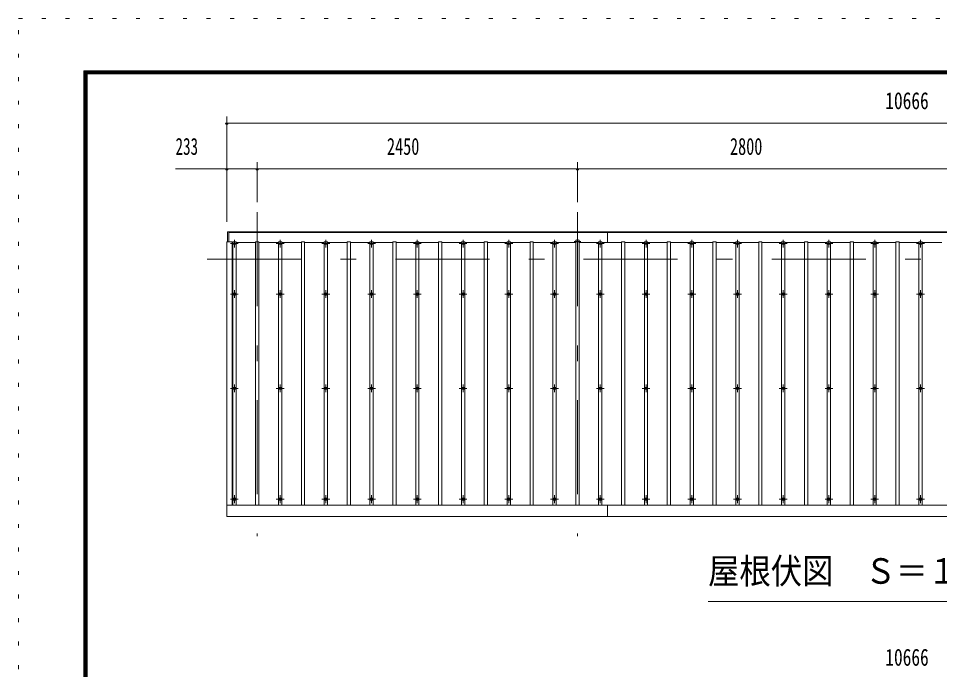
# Model space of a CAD drawing. Units: millimetres, scale not verified, with parts at other scales. Extents: x -25340 to 25344, y -10500 to 10500.
# Drawn here: x -4356 to 2693, y 5516 to 10500 of the extents above; entities that cross this region are included whole.
import ezdxf
from ezdxf.enums import TextEntityAlignment as Align

# ---------------------------------------------------------------- set-up
doc = ezdxf.new("R2010")
doc.units = ezdxf.units.MM
doc.header["$LTSCALE"] = 60
doc.linetypes.add('USER3', pattern=[24, 12, -5, 2, -5])
doc.linetypes.add('USER4', pattern=[3, 0.5, -2.5])
for name, color, linetype, lineweight in [('0-2_1-05BOLD', 7, 'Continuous', 18), ('0-3_1-25CENTER', 3, 'USER3', 18), ('0-4_1-45THIN', 4, 'Continuous', 18), ('0-5_1-55DIM', 3, 'Continuous', 18), ('0-C_F-F', 5, 'Continuous', 18), ('0-D_F-E_J_ADD', 5, 'USER4', 18)]:
    doc.layers.add(name, color=color, linetype=linetype, lineweight=lineweight)
doc.styles.add('ＭＳ ゴシック', font='')
doc.styles.get('ＭＳ ゴシック').set_extended_font_data('MS Gothic')

msp = doc.modelspace()

# ---------------------------------------------------------------- linework, layer by layer
at = {"layer": '0-2_1-05BOLD'}
for p, q in [((-2746.38, 8790.67), (-2746.38, 8867.67)), ((-2746.38, 8862.67), (7889.62, 8862.67)), ((151.62, 8867.67), (151.62, 8784.63)), ((-2761.37, 6687.67), (-2761.37, 8790.67)), ((-2761.37, 6773.43), (7904.62, 6773.43)), ((151.63, 6773.43), (151.63, 6687.67))]:
    msp.add_line(p, q, dxfattribs=at)
for points in [[(-2756.37, 8790.67), (-2756.37, 8867.67), (7899.62, 8867.67)], [(-2721.38, 6773.43), (-2721.38, 8790.67), (-2761.37, 8790.67)], [(-2761.37, 6687.67), (7904.62, 6687.67), (7904.62, 8790.67)]]:
    msp.add_lwpolyline(points, dxfattribs=at)
for centre in [(-2703.38, 8390.17), (-2353.38, 8390.17), (-2003.38, 8390.17), (-1653.38, 8390.17), (-1303.38, 8390.17), (-953.38, 8390.17), (-603.38, 8390.17), (-253.38, 8390.17), (96.62, 8390.17), (446.62, 8390.17), (796.62, 8390.17), (1146.62, 8390.17), (1496.62, 8390.17), (1846.62, 8390.17), (2196.62, 8390.17), (2546.62, 8390.17), (-2703.38, 7668.51), (-2353.38, 7668.51), (-2003.38, 7668.51), (-1653.38, 7668.51), (-1303.38, 7668.51), (-953.38, 7668.51), (-603.38, 7668.51), (-253.38, 7668.51), (96.62, 7668.51), (446.62, 7668.51), (796.62, 7668.51), (1146.62, 7668.51), (1496.62, 7668.51), (1846.62, 7668.51), (2196.62, 7668.51), (2546.62, 7668.51), (-2703.38, 6820.85), (-2353.38, 6820.85), (-2003.38, 6820.85), (-1653.38, 6820.85), (-1303.38, 6820.85), (-953.38, 6820.85), (-603.38, 6820.85), (-253.38, 6820.85), (96.62, 6820.85), (446.62, 6820.85), (796.62, 6820.85), (1146.62, 6820.85), (1496.62, 6820.85), (1846.62, 6820.85), (2196.62, 6820.85), (2546.62, 6820.85)]:
    msp.add_circle(centre, 10, dxfattribs=at)
for centre, radius, start, end in [((-2703.38, 8765.7), 14.5, 46.39838, 133.60162), ((-2703.38, 8786.71), 14.5, 226.3961, 313.6039), ((-2353.38, 8765.7), 14.5, 46.39838, 133.60162), ((-2353.38, 8786.71), 14.5, 226.3961, 313.6039), ((-2003.38, 8765.7), 14.5, 46.39838, 133.60162), ((-2003.38, 8786.71), 14.5, 226.3961, 313.6039), ((-1653.38, 8765.7), 14.5, 46.39838, 133.60162), ((-1653.38, 8786.71), 14.5, 226.3961, 313.6039), ((-1303.38, 8765.7), 14.5, 46.39838, 133.60162), ((-1303.38, 8786.71), 14.5, 226.3961, 313.6039), ((-953.38, 8765.7), 14.5, 46.39838, 133.60162), ((-953.38, 8786.71), 14.5, 226.3961, 313.6039), ((-603.38, 8765.7), 14.5, 46.39838, 133.60162), ((-603.38, 8786.71), 14.5, 226.3961, 313.6039), ((-253.38, 8765.7), 14.5, 46.39838, 133.60162), ((-253.38, 8786.71), 14.5, 226.3961, 313.6039), ((-78.37, 8792.15), 15, 326.44154, 213.55197), ((96.62, 8765.7), 14.5, 46.39838, 133.60162), ((96.62, 8786.71), 14.5, 226.3961, 313.6039), ((446.62, 8765.7), 14.5, 46.39838, 133.60162), ((446.62, 8786.71), 14.5, 226.3961, 313.6039), ((796.62, 8765.7), 14.5, 46.39838, 133.60162), ((796.62, 8786.71), 14.5, 226.3961, 313.6039), ((1146.62, 8765.7), 14.5, 46.39838, 133.60162), ((1146.62, 8786.71), 14.5, 226.3961, 313.6039), ((1496.62, 8765.7), 14.5, 46.39838, 133.60162), ((1496.62, 8786.71), 14.5, 226.3961, 313.6039), ((1846.62, 8765.7), 14.5, 46.39838, 133.60162), ((1846.62, 8786.71), 14.5, 226.3961, 313.6039), ((2196.62, 8765.7), 14.5, 46.39838, 133.60162), ((2196.62, 8786.71), 14.5, 226.3961, 313.6039), ((2546.62, 8765.7), 14.5, 46.39838, 133.60162), ((2546.62, 8786.71), 14.5, 226.3961, 313.6039)]:
    msp.add_arc(centre, radius, start, end, dxfattribs=at)
at = {"layer": '0-3_1-25CENTER'}
for p, q in [((-2528.38, 9017.67), (-2528.38, 6537.67)), ((-78.38, 9017.67), (-78.38, 6537.67)), ((-2733.37, 8776.2), (-2673.37, 8776.2)), ((-2703.38, 8806.2), (-2703.38, 8746.2)), ((-2383.38, 8776.2), (-2323.38, 8776.2)), ((-2353.38, 8806.2), (-2353.38, 8746.2)), ((-2033.38, 8776.2), (-1973.38, 8776.2)), ((-2003.38, 8806.2), (-2003.38, 8746.2)), ((-1683.38, 8776.2), (-1623.38, 8776.2)), ((-1653.38, 8806.2), (-1653.38, 8746.2)), ((-1333.38, 8776.2), (-1273.38, 8776.2)), ((-1303.38, 8806.2), (-1303.38, 8746.2)), ((-983.38, 8776.2), (-923.38, 8776.2)), ((-953.38, 8806.2), (-953.38, 8746.2)), ((-633.38, 8776.2), (-573.38, 8776.2)), ((-603.38, 8806.2), (-603.38, 8746.2)), ((-283.38, 8776.2), (-223.38, 8776.2)), ((-253.38, 8806.2), (-253.38, 8746.2)), ((-103.37, 8792.15), (-53.37, 8792.15)), ((66.63, 8776.2), (126.62, 8776.2)), ((96.62, 8806.2), (96.62, 8746.2)), ((416.62, 8776.2), (476.62, 8776.2)), ((446.62, 8806.2), (446.62, 8746.2)), ((766.63, 8776.2), (826.62, 8776.2)), ((796.62, 8806.2), (796.62, 8746.2)), ((1116.62, 8776.2), (1176.62, 8776.2)), ((1146.62, 8806.2), (1146.62, 8746.2)), ((1466.62, 8776.2), (1526.62, 8776.2)), ((1496.62, 8806.2), (1496.62, 8746.2)), ((1816.62, 8776.2), (1876.62, 8776.2)), ((1846.62, 8806.2), (1846.62, 8746.2)), ((2166.63, 8776.2), (2226.62, 8776.2)), ((2196.62, 8806.2), (2196.62, 8746.2)), ((2516.62, 8776.2), (2576.62, 8776.2)), ((2546.62, 8806.2), (2546.62, 8746.2)), ((-2911.37, 8657.67), (8054.62, 8657.67)), ((-2733.37, 8390.17), (-2673.37, 8390.17)), ((-2703.38, 8420.17), (-2703.38, 8360.17)), ((-2383.38, 8390.17), (-2323.38, 8390.17)), ((-2353.38, 8420.17), (-2353.38, 8360.17)), ((-2033.38, 8390.17), (-1973.38, 8390.17)), ((-2003.38, 8420.17), (-2003.38, 8360.17)), ((-1683.37, 8390.17), (-1623.38, 8390.17)), ((-1653.38, 8420.17), (-1653.38, 8360.17)), ((-1333.38, 8390.17), (-1273.38, 8390.17)), ((-1303.38, 8420.17), (-1303.38, 8360.17)), ((-983.38, 8390.17), (-923.38, 8390.17)), ((-953.38, 8420.17), (-953.38, 8360.17)), ((-633.37, 8390.17), (-573.38, 8390.17)), ((-603.38, 8420.17), (-603.38, 8360.17)), ((-283.37, 8390.17), (-223.38, 8390.17)), ((-253.38, 8420.17), (-253.38, 8360.17)), ((66.63, 8390.17), (126.63, 8390.17)), ((96.62, 8420.17), (96.62, 8360.17)), ((416.63, 8390.17), (476.62, 8390.17)), ((446.62, 8420.17), (446.62, 8360.17)), ((766.63, 8390.17), (826.63, 8390.17)), ((796.62, 8420.17), (796.62, 8360.17)), ((1116.63, 8390.17), (1176.62, 8390.17)), ((1146.62, 8420.17), (1146.62, 8360.17)), ((1466.63, 8390.17), (1526.63, 8390.17)), ((1496.62, 8420.17), (1496.62, 8360.17)), ((1816.63, 8390.17), (1876.62, 8390.17)), ((1846.62, 8420.17), (1846.62, 8360.17)), ((2166.63, 8390.17), (2226.62, 8390.17)), ((2196.62, 8420.17), (2196.62, 8360.17)), ((2516.62, 8390.17), (2576.62, 8390.17)), ((2546.62, 8420.17), (2546.62, 8360.17)), ((-2703.38, 7698.51), (-2703.38, 7638.51)), ((-2353.38, 7698.51), (-2353.38, 7638.51)), ((-2003.38, 7698.51), (-2003.38, 7638.51)), ((-1653.38, 7698.51), (-1653.38, 7638.51)), ((-1303.38, 7698.51), (-1303.38, 7638.51)), ((-953.38, 7698.51), (-953.38, 7638.51)), ((-603.38, 7698.51), (-603.38, 7638.51)), ((-253.38, 7698.51), (-253.38, 7638.51)), ((96.62, 7698.51), (96.62, 7638.51)), ((446.62, 7698.51), (446.62, 7638.51)), ((796.62, 7698.51), (796.62, 7638.51)), ((1146.62, 7698.51), (1146.62, 7638.51)), ((1496.62, 7698.51), (1496.62, 7638.51)), ((1846.62, 7698.51), (1846.62, 7638.51)), ((2196.62, 7698.51), (2196.62, 7638.51)), ((2546.62, 7698.51), (2546.62, 7638.51)), ((-2733.37, 7668.51), (-2673.37, 7668.51)), ((-2383.38, 7668.51), (-2323.38, 7668.51)), ((-2033.38, 7668.51), (-1973.38, 7668.51)), ((-1683.37, 7668.51), (-1623.38, 7668.51)), ((-1333.38, 7668.51), (-1273.38, 7668.51)), ((-983.38, 7668.51), (-923.38, 7668.51)), ((-633.37, 7668.51), (-573.38, 7668.51)), ((-283.37, 7668.51), (-223.38, 7668.51)), ((66.63, 7668.51), (126.63, 7668.51)), ((416.63, 7668.51), (476.62, 7668.51)), ((766.63, 7668.51), (826.63, 7668.51)), ((1116.63, 7668.51), (1176.62, 7668.51)), ((1466.63, 7668.51), (1526.63, 7668.51)), ((1816.63, 7668.51), (1876.62, 7668.51)), ((2166.63, 7668.51), (2226.62, 7668.51)), ((2516.62, 7668.51), (2576.62, 7668.51)), ((-2703.38, 6850.85), (-2703.38, 6790.85)), ((-2353.38, 6850.85), (-2353.38, 6790.85)), ((-2003.38, 6850.85), (-2003.38, 6790.85)), ((-1653.38, 6850.85), (-1653.38, 6790.85)), ((-1303.38, 6850.85), (-1303.38, 6790.85)), ((-953.38, 6850.85), (-953.38, 6790.85)), ((-603.38, 6850.85), (-603.38, 6790.85)), ((-253.38, 6850.85), (-253.38, 6790.85)), ((96.62, 6850.85), (96.62, 6790.85)), ((446.62, 6850.85), (446.62, 6790.85)), ((796.62, 6850.85), (796.62, 6790.85)), ((1146.62, 6850.85), (1146.62, 6790.85)), ((1496.62, 6850.85), (1496.62, 6790.85)), ((1846.62, 6850.85), (1846.62, 6790.85)), ((2196.62, 6850.85), (2196.62, 6790.85)), ((2546.62, 6850.85), (2546.62, 6790.85)), ((-2733.37, 6820.85), (-2673.37, 6820.85)), ((-2383.38, 6820.85), (-2323.38, 6820.85)), ((-2033.38, 6820.85), (-1973.38, 6820.85)), ((-1683.37, 6820.85), (-1623.38, 6820.85)), ((-1333.38, 6820.85), (-1273.38, 6820.85)), ((-983.38, 6820.85), (-923.38, 6820.85)), ((-633.37, 6820.85), (-573.38, 6820.85)), ((-283.37, 6820.85), (-223.38, 6820.85)), ((66.63, 6820.85), (126.63, 6820.85)), ((416.63, 6820.85), (476.62, 6820.85)), ((766.63, 6820.85), (826.63, 6820.85)), ((1116.63, 6820.85), (1176.62, 6820.85)), ((1466.63, 6820.85), (1526.63, 6820.85)), ((1816.63, 6820.85), (1876.62, 6820.85)), ((2166.63, 6820.85), (2226.62, 6820.85)), ((2516.62, 6820.85), (2576.62, 6820.85))]:
    msp.add_line(p, q, dxfattribs=at)
at = {"layer": '0-4_1-45THIN'}
for p, q in [((-2721.38, 8784.63), (-2715.88, 8784.63)), ((-2715.88, 8790.67), (-2715.88, 6773.43)), ((-2715.88, 8790.67), (-2690.88, 8790.67)), ((-2690.88, 8790.67), (-2690.88, 6773.43)), ((-2540.88, 8784.63), (-2690.88, 8784.63)), ((-2540.88, 8790.67), (-2540.88, 6773.43)), ((-2540.88, 8790.67), (-2515.88, 8790.67)), ((-2515.88, 8790.67), (-2515.88, 6773.43)), ((-2515.88, 8784.63), (-2365.88, 8784.63)), ((-2365.88, 8790.67), (-2365.88, 6773.43)), ((-2190.88, 8784.63), (-2340.88, 8784.63)), ((-2190.88, 8790.67), (-2190.88, 6773.43)), ((-2165.88, 8784.63), (-2015.88, 8784.63)), ((-2015.88, 8790.67), (-2015.88, 6773.43)), ((-1840.88, 8784.63), (-1990.88, 8784.63)), ((-1840.88, 8790.67), (-1840.88, 6773.43)), ((-1815.88, 8784.63), (-1665.88, 8784.63)), ((-1665.88, 8790.67), (-1665.88, 6773.43)), ((-1490.88, 8784.63), (-1640.88, 8784.63)), ((-1490.88, 8790.67), (-1490.88, 6773.43)), ((-1465.88, 8784.63), (-1315.88, 8784.63)), ((-1315.88, 8790.67), (-1315.88, 6773.43)), ((-1140.88, 8784.63), (-1290.88, 8784.63)), ((-1140.88, 8790.67), (-1140.88, 6773.43)), ((-1115.88, 8784.63), (-965.88, 8784.63)), ((-965.88, 8790.67), (-965.88, 6773.43)), ((-790.88, 8784.63), (-940.88, 8784.63)), ((-790.88, 8790.67), (-790.88, 6773.43)), ((-765.88, 8784.63), (-615.88, 8784.63)), ((-615.88, 8790.67), (-615.88, 6773.43)), ((-440.88, 8784.63), (-590.88, 8784.63)), ((-440.88, 8790.67), (-440.88, 6773.43)), ((-415.88, 8784.63), (-265.88, 8784.63)), ((-265.88, 8790.67), (-265.88, 6773.43)), ((-90.88, 8784.63), (-240.88, 8784.63)), ((-90.88, 8790.67), (-90.88, 6773.43)), ((-65.88, 8784.63), (84.12, 8784.63)), ((84.12, 8790.67), (84.12, 6773.43)), ((259.12, 8784.63), (109.12, 8784.63)), ((259.12, 8790.67), (259.12, 6773.43)), ((284.12, 8784.63), (434.12, 8784.63)), ((434.12, 8790.67), (434.12, 6773.43)), ((609.12, 8784.63), (459.12, 8784.63)), ((609.12, 8790.67), (609.12, 6773.43)), ((634.12, 8784.63), (784.12, 8784.63)), ((784.12, 8790.67), (784.12, 6773.43)), ((959.12, 8784.63), (809.12, 8784.63)), ((959.12, 8790.67), (959.12, 6773.43)), ((984.12, 8784.63), (1134.12, 8784.63)), ((1134.12, 8790.67), (1134.12, 6773.43)), ((1309.12, 8784.63), (1159.12, 8784.63)), ((1309.12, 8790.67), (1309.12, 6773.43)), ((1334.12, 8784.63), (1484.12, 8784.63)), ((1484.12, 8790.67), (1484.12, 6773.43)), ((1659.12, 8784.63), (1509.12, 8784.63)), ((1659.12, 8790.67), (1659.12, 6773.43)), ((1684.12, 8784.63), (1834.13, 8784.63)), ((1834.12, 8790.67), (1834.12, 6773.43)), ((2009.12, 8784.63), (1859.12, 8784.63)), ((2009.12, 8790.67), (2009.12, 6773.43)), ((2034.12, 8784.63), (2184.12, 8784.63)), ((2184.12, 8790.67), (2184.12, 6773.43)), ((2359.12, 8784.63), (2209.12, 8784.63)), ((2359.12, 8790.67), (2359.12, 6773.43)), ((2384.12, 8784.63), (2534.12, 8784.63)), ((2534.12, 8790.67), (2534.12, 6773.43)), ((2709.12, 8784.63), (2559.12, 8784.63))]:
    msp.add_line(p, q, dxfattribs=at)
for points in [[(-2365.88, 8790.67), (-2340.88, 8790.67), (-2340.88, 6773.43)], [(-2190.88, 8790.67), (-2165.88, 8790.67), (-2165.88, 6773.43)], [(-2015.88, 8790.67), (-1990.88, 8790.67), (-1990.88, 6773.43)], [(-1840.88, 8790.67), (-1815.88, 8790.67), (-1815.88, 6773.43)], [(-1665.88, 8790.67), (-1640.88, 8790.67), (-1640.88, 6773.43)], [(-1490.88, 8790.67), (-1465.88, 8790.67), (-1465.88, 6773.43)], [(-1315.88, 8790.67), (-1290.88, 8790.67), (-1290.88, 6773.43)], [(-1140.88, 8790.67), (-1115.88, 8790.67), (-1115.88, 6773.43)], [(-965.88, 8790.67), (-940.88, 8790.67), (-940.88, 6773.43)], [(-790.88, 8790.67), (-765.88, 8790.67), (-765.88, 6773.43)], [(-615.88, 8790.67), (-590.88, 8790.67), (-590.88, 6773.43)], [(-440.88, 8790.67), (-415.88, 8790.67), (-415.88, 6773.43)], [(-265.88, 8790.67), (-240.88, 8790.67), (-240.88, 6773.43)], [(-90.88, 8790.67), (-65.88, 8790.67), (-65.88, 6773.43)], [(84.12, 8790.67), (109.12, 8790.67), (109.12, 6773.43)], [(259.12, 8790.67), (284.12, 8790.67), (284.12, 6773.43)], [(434.12, 8790.67), (459.12, 8790.67), (459.12, 6773.43)], [(609.12, 8790.67), (634.12, 8790.67), (634.12, 6773.43)], [(784.12, 8790.67), (809.12, 8790.67), (809.12, 6773.43)], [(959.12, 8790.67), (984.12, 8790.67), (984.12, 6773.43)], [(1134.12, 8790.67), (1159.12, 8790.67), (1159.12, 6773.43)], [(1309.12, 8790.67), (1334.12, 8790.67), (1334.12, 6773.43)], [(1484.12, 8790.67), (1509.12, 8790.67), (1509.12, 6773.43)], [(1659.12, 8790.67), (1684.12, 8790.67), (1684.12, 6773.43)], [(1834.12, 8790.67), (1859.12, 8790.67), (1859.12, 6773.43)], [(2009.12, 8790.67), (2034.12, 8790.67), (2034.12, 6773.43)], [(2184.12, 8790.67), (2209.12, 8790.67), (2209.12, 6773.43)], [(2359.12, 8790.67), (2384.12, 8790.67), (2384.12, 6773.43)], [(2534.12, 8790.67), (2559.12, 8790.67), (2559.12, 6773.43)]]:
    msp.add_lwpolyline(points, dxfattribs=at)
at = {"layer": '0-5_1-55DIM'}
for p, q in [((-2761.37, 8942.68), (-2761.37, 9748.67)), ((-2751.38, 9698.67), (-2771.38, 9698.67)), ((-2761.37, 9698.67), (7904.62, 9698.67)), ((-2528.38, 9092.68), (-2528.38, 9398.67)), ((-78.38, 9092.68), (-78.38, 9398.67)), ((-3153.88, 9348.67), (8297.12, 9348.67)), ((-2751.38, 9348.67), (-2771.38, 9348.67)), ((-2518.38, 9348.67), (-2538.38, 9348.67)), ((-68.38, 9348.67), (-88.38, 9348.67)), ((921.62, 6037.67), (4221.62, 6037.67))]:
    msp.add_line(p, q, dxfattribs=at)
for centre in [(-2761.38, 9698.67), (-2761.38, 9348.67), (-2528.38, 9348.67), (-78.38, 9348.67)]:
    msp.add_arc(centre, 10, 180, 0, dxfattribs=at)
at = {"layer": '0-C_F-F'}
for p, q in [((-3856.04, 10100), (-3856.04, -10000)), ((-3856.04, 10100), (24843.96, 10100)), ((-3853.54, 10097.5), (-3853.54, -9997.5)), ((-3853.54, 10097.5), (24841.46, 10097.5)), ((-3851.04, 10095), (-3851.04, -9995)), ((-3851.04, 10095), (24838.96, 10095)), ((-3848.54, 10092.5), (24836.46, 10092.5)), ((-3846.04, 10090), (-3846.04, -9990)), ((-3846.04, 10090), (24833.96, 10090)), ((-3843.54, 10087.5), (24831.46, 10087.5)), ((-3841.04, 10085), (-3841.04, -9985)), ((-3841.04, 10085), (24828.96, 10085)), ((-3838.54, 10082.5), (24826.46, 10082.5)), ((-3836.04, 10080), (24823.96, 10080)), ((-3833.54, 10077.5), (24821.46, 10077.5)), ((-3831.04, 10075), (-3831.04, -9975)), ((-3831.04, 10075), (24818.96, 10075))]:
    msp.add_line(p, q, dxfattribs=at)
for points in [[(-3848.54, 10092.5), (-3848.54, -9992.5), (24836.46, -9992.5), (24836.46, 10092.5)], [(-3843.54, 10087.5), (-3843.54, -9987.5), (24831.46, -9987.5), (24831.46, 10087.5)], [(-3838.54, 10082.5), (-3838.54, -9982.5), (24826.46, -9982.5), (24826.46, 10082.5)], [(-3836.04, 10080), (-3836.04, -9980), (24823.96, -9980), (24823.96, 10080)], [(-3833.54, 10077.5), (-3833.54, -9977.5), (24821.46, -9977.5), (24821.46, 10077.5)]]:
    msp.add_lwpolyline(points, dxfattribs=at)
at = {"layer": '0-D_F-E_J_ADD'}
for p, q in [((-4356.04, 10500), (25343.96, 10500)), ((-4356.04, -10500), (-4356.04, 10500))]:
    msp.add_line(p, q, dxfattribs=at)

# ---------------------------------------------------------------- texts
at = {"layer": '0-5_1-55DIM', "color": 7, "style": 'ＭＳ ゴシック'}
for s, height, width, p in [('10666', 130.2, 0.75, (2277.87, 9766.43)), ('233', 130.2, 0.65, (-3153.88, 9416.44)), ('2450', 130.2, 0.7, (-1535.88, 9416.44)), ('2800', 130.2, 0.7, (1089.12, 9416.44)), ('屋根伏図\u3000Ｓ＝１／５０', 195.4, 0.9, (921.62, 6114.32)), ('10666', 130.2, 0.75, (2277.87, 5506.44))]:
    msp.add_text(s, height=height, dxfattribs=dict(at, width=width)).set_placement(p, align=Align.BOTTOM_LEFT)

doc.saveas('drawing.dxf')
